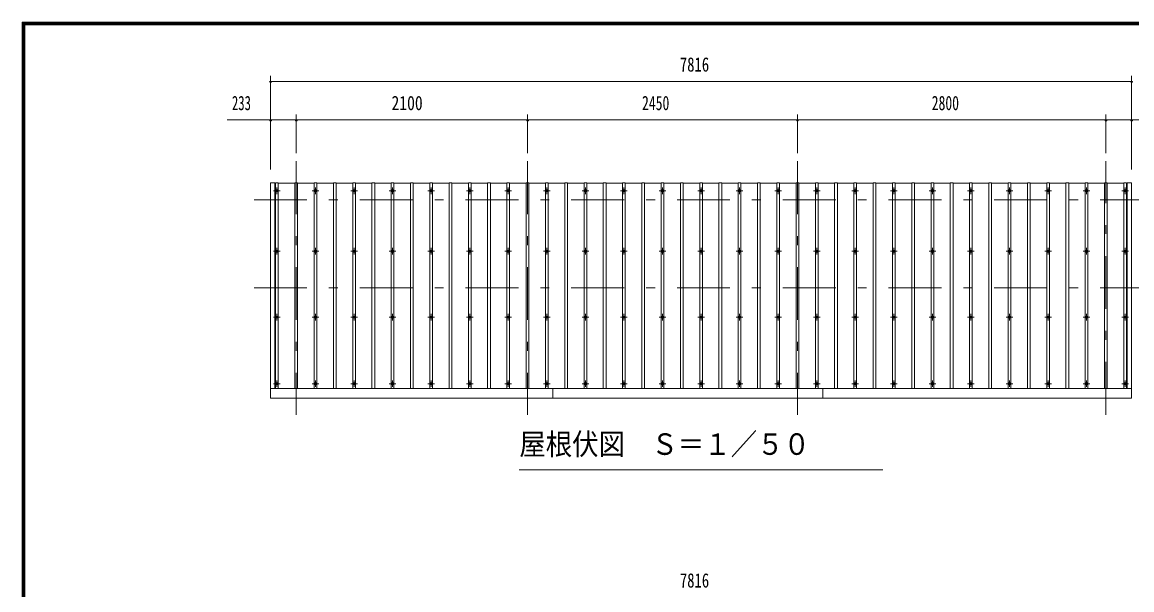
# Model space of a CAD drawing. Units: millimetres, scale not verified, with parts at other scales. Extents: x -23102 to 23102, y -10150 to 10150.
# Drawn here: x -5598 to 4475, y 4998 to 10150 of the extents above; entities that cross this region are included whole.
import ezdxf
from ezdxf.enums import TextEntityAlignment as Align

# ---------------------------------------------------------------- set-up
doc = ezdxf.new("R2010")
doc.units = ezdxf.units.MM
doc.header["$LTSCALE"] = 40
doc.linetypes.add('USER3', pattern=[24, 12, -5, 2, -5])
for name, color, linetype, lineweight in [('0-2_1-0BOLD', 7, 'Continuous', 18), ('0-3_1-2CENTER', 3, 'USER3', 18), ('0-4_1-4THIN', 4, 'Continuous', 18), ('0-5_1-5DIM', 3, 'Continuous', 18), ('0-C_F-F', 5, 'Continuous', 18)]:
    doc.layers.add(name, color=color, linetype=linetype, lineweight=lineweight)
doc.styles.add('ＭＳ ゴシック', font='')
doc.styles.get('ＭＳ ゴシック').set_extended_font_data('MS Gothic')

msp = doc.modelspace()

# ---------------------------------------------------------------- linework, layer by layer
at = {"layer": '0-2_1-0BOLD'}
for p, q in [((4472.55, 8692.67), (4432.54, 8692.67)), ((4432.54, 8692.67), (4432.54, 6824.16)), ((4472.55, 6737.67), (4472.55, 8692.67)), ((4472.55, 6824.16), (-3343.45, 6824.16)), ((-780.45, 6824.16), (-780.45, 6737.67)), ((1669.55, 6824.16), (1669.55, 6737.67)), ((-3343.45, 6737.67), (4472.55, 6737.67))]:
    msp.add_line(p, q, dxfattribs=at)
msp.add_lwpolyline([(-3303.45, 6824.16), (-3303.45, 8692.67), (-3343.45, 8692.67), (-3343.45, 6737.67)], dxfattribs=at)
for centre in [(-3285.45, 8620.29), (-2935.45, 8620.29), (-2935.45, 8620.29), (-2585.45, 8620.29), (-2235.45, 8620.29), (-1885.45, 8620.29), (-1535.45, 8620.29), (-1535.45, 8620.29), (-1185.45, 8620.29), (-835.45, 8620.29), (-485.45, 8620.29), (-135.45, 8620.29), (214.55, 8620.29), (564.55, 8620.29), (914.55, 8620.29), (914.55, 8620.29), (1264.55, 8620.29), (1614.55, 8620.29), (1964.55, 8620.29), (2314.55, 8620.29), (2664.55, 8620.29), (3014.55, 8620.29), (3364.55, 8620.29), (3714.55, 8620.29), (3714.55, 8620.29), (4064.55, 8620.29), (4414.55, 8620.29), (-3285.45, 8070.6), (-2935.45, 8070.6), (-2935.45, 8070.6), (-2585.45, 8070.6), (-2235.45, 8070.6), (-1885.45, 8070.6), (-1535.45, 8070.6), (-1535.45, 8070.6), (-1185.45, 8070.6), (-835.45, 8070.6), (-485.45, 8070.6), (-135.45, 8070.6), (214.55, 8070.6), (564.55, 8070.6), (914.55, 8070.6), (914.55, 8070.6), (1264.55, 8070.6), (1614.55, 8070.6), (1964.55, 8070.6), (2314.55, 8070.6), (2664.55, 8070.6), (3014.55, 8070.6), (3364.55, 8070.6), (3714.55, 8070.6), (3714.55, 8070.6), (4064.55, 8070.6), (4414.55, 8070.6), (-3285.45, 7472.81), (-2935.45, 7472.81), (-2935.45, 7472.81), (-2585.45, 7472.81), (-2235.45, 7472.81), (-1885.45, 7472.81), (-1535.45, 7472.81), (-1535.45, 7472.81), (-1185.45, 7472.81), (-835.45, 7472.81), (-485.45, 7472.81), (-135.45, 7472.81), (214.55, 7472.81), (564.55, 7472.81), (914.55, 7472.81), (914.55, 7472.81), (1264.55, 7472.81), (1614.55, 7472.81), (1964.55, 7472.81), (2314.55, 7472.81), (2664.55, 7472.81), (3014.55, 7472.81), (3364.55, 7472.81), (3714.55, 7472.81), (3714.55, 7472.81), (4064.55, 7472.81), (4414.55, 7472.81), (-3285.45, 6869.1), (-2935.45, 6869.1), (-2935.45, 6869.1), (-2585.45, 6869.1), (-2235.45, 6869.1), (-1885.45, 6869.1), (-1535.45, 6869.1), (-1535.45, 6869.1), (-1185.45, 6869.1), (-835.45, 6869.1), (-485.45, 6869.1), (-135.45, 6869.1), (214.55, 6869.1), (564.55, 6869.1), (914.55, 6869.1), (914.55, 6869.1), (1264.55, 6869.1), (1614.55, 6869.1), (1964.55, 6869.1), (2314.55, 6869.1), (2664.55, 6869.1), (3014.55, 6869.1), (3364.55, 6869.1), (3714.55, 6869.1), (3714.55, 6869.1), (4064.55, 6869.1), (4414.55, 6869.1)]:
    msp.add_circle(centre, 10, dxfattribs=at)
at = {"layer": '0-3_1-2CENTER'}
for p, q in [((-3110.45, 8887.68), (-3110.45, 6587.67)), ((-1010.45, 8887.68), (-1010.45, 6587.67)), ((1439.55, 8887.68), (1439.55, 6587.67)), ((4239.55, 6587.67), (4239.55, 8887.68)), ((4239.55, 6587.67), (4239.55, 8887.68)), ((-3315.44, 8620.29), (-3255.45, 8620.29)), ((-3285.45, 8650.28), (-3285.45, 8590.28)), ((-2965.44, 8620.29), (-2905.45, 8620.29)), ((-2935.45, 8590.28), (-2935.45, 8650.28)), ((-2935.45, 8650.28), (-2935.45, 8590.28)), ((-2555.45, 8620.29), (-2615.44, 8620.29)), ((-2585.45, 8590.28), (-2585.45, 8650.28)), ((-2265.44, 8620.29), (-2205.45, 8620.29)), ((-2235.45, 8650.28), (-2235.45, 8590.28)), ((-1915.44, 8620.29), (-1855.45, 8620.29)), ((-1885.45, 8650.28), (-1885.45, 8590.28)), ((-1565.44, 8620.29), (-1505.45, 8620.29)), ((-1535.45, 8590.28), (-1535.45, 8650.28)), ((-1535.45, 8650.28), (-1535.45, 8590.28)), ((-1215.44, 8620.29), (-1155.45, 8620.29)), ((-1185.45, 8650.28), (-1185.45, 8590.28)), ((-865.44, 8620.29), (-805.45, 8620.29)), ((-835.45, 8590.28), (-835.45, 8650.28)), ((-515.44, 8620.29), (-455.45, 8620.29)), ((-485.45, 8650.28), (-485.45, 8590.28)), ((-105.45, 8620.29), (-165.44, 8620.29)), ((-135.45, 8590.28), (-135.45, 8650.28)), ((184.56, 8620.29), (244.55, 8620.29)), ((214.55, 8650.28), (214.55, 8590.28)), ((534.56, 8620.29), (594.55, 8620.29)), ((564.55, 8650.28), (564.55, 8590.28)), ((884.56, 8620.29), (944.55, 8620.29)), ((914.55, 8590.28), (914.55, 8650.28)), ((914.55, 8650.28), (914.55, 8590.28)), ((1234.56, 8620.29), (1294.55, 8620.29)), ((1264.55, 8650.28), (1264.55, 8590.28)), ((1584.56, 8620.29), (1644.55, 8620.29)), ((1614.55, 8590.28), (1614.55, 8650.28)), ((1934.56, 8620.29), (1994.55, 8620.29)), ((1964.55, 8650.28), (1964.55, 8590.28)), ((2284.56, 8620.29), (2344.55, 8620.29)), ((2314.55, 8650.28), (2314.55, 8590.28)), ((2694.55, 8620.29), (2634.56, 8620.29)), ((2664.55, 8590.28), (2664.55, 8650.28)), ((2984.56, 8620.29), (3044.55, 8620.29)), ((3014.55, 8650.28), (3014.55, 8590.28)), ((3334.56, 8620.29), (3394.55, 8620.29)), ((3364.55, 8650.28), (3364.55, 8590.28)), ((3684.56, 8620.29), (3744.55, 8620.29)), ((3714.55, 8590.28), (3714.55, 8650.28)), ((3714.55, 8650.28), (3714.55, 8590.28)), ((4094.55, 8620.29), (4034.56, 8620.29)), ((4064.55, 8590.28), (4064.55, 8650.28)), ((4384.55, 8620.29), (4444.55, 8620.29)), ((4414.55, 8650.28), (4414.55, 8590.28)), ((-3493.44, 8537.67), (4622.55, 8537.67)), ((-3255.45, 8070.6), (-3315.44, 8070.6)), ((-3285.45, 8040.59), (-3285.45, 8100.59)), ((-2905.45, 8070.6), (-2965.44, 8070.6)), ((-2935.45, 8100.59), (-2935.45, 8040.59)), ((-2935.45, 8040.59), (-2935.45, 8100.59)), ((-2555.45, 8070.6), (-2615.44, 8070.6)), ((-2585.45, 8100.59), (-2585.45, 8040.59)), ((-2265.44, 8070.6), (-2205.45, 8070.6)), ((-2235.45, 8040.59), (-2235.45, 8100.59)), ((-1915.44, 8070.6), (-1855.45, 8070.6)), ((-1885.45, 8040.59), (-1885.45, 8100.59)), ((-1505.45, 8070.6), (-1565.44, 8070.6)), ((-1535.45, 8100.59), (-1535.45, 8040.59)), ((-1535.45, 8040.59), (-1535.45, 8100.59)), ((-1215.44, 8070.6), (-1155.45, 8070.6)), ((-1185.45, 8040.59), (-1185.45, 8100.59)), ((-805.45, 8070.6), (-865.44, 8070.6)), ((-835.45, 8100.59), (-835.45, 8040.59)), ((-455.45, 8070.6), (-515.44, 8070.6)), ((-485.45, 8040.59), (-485.45, 8100.59)), ((-105.45, 8070.6), (-165.44, 8070.6)), ((-135.45, 8100.59), (-135.45, 8040.59)), ((184.56, 8070.6), (244.55, 8070.6)), ((214.55, 8040.59), (214.55, 8100.59)), ((534.56, 8070.6), (594.55, 8070.6)), ((564.55, 8040.59), (564.55, 8100.59)), ((944.55, 8070.6), (884.56, 8070.6)), ((914.55, 8100.59), (914.55, 8040.59)), ((914.55, 8040.59), (914.55, 8100.59)), ((1234.56, 8070.6), (1294.55, 8070.6)), ((1264.55, 8040.59), (1264.55, 8100.59)), ((1644.55, 8070.6), (1584.56, 8070.6)), ((1614.55, 8100.59), (1614.55, 8040.59)), ((1934.56, 8070.6), (1994.55, 8070.6)), ((1964.55, 8040.59), (1964.55, 8100.59)), ((2284.56, 8070.6), (2344.55, 8070.6)), ((2314.55, 8040.59), (2314.55, 8100.59)), ((2694.55, 8070.6), (2634.56, 8070.6)), ((2664.55, 8100.59), (2664.55, 8040.59)), ((3044.55, 8070.6), (2984.56, 8070.6)), ((3014.55, 8040.59), (3014.55, 8100.59)), ((3394.55, 8070.6), (3334.56, 8070.6)), ((3364.55, 8040.59), (3364.55, 8100.59)), ((3744.55, 8070.6), (3684.56, 8070.6)), ((3714.55, 8100.59), (3714.55, 8040.59)), ((3714.55, 8040.59), (3714.55, 8100.59)), ((4034.56, 8070.6), (4094.55, 8070.6)), ((4064.55, 8100.59), (4064.55, 8040.59)), ((4444.55, 8070.6), (4384.55, 8070.6)), ((4414.55, 8040.59), (4414.55, 8100.59)), ((-3493.44, 7737.67), (4622.55, 7737.67)), ((-3255.45, 7472.81), (-3315.44, 7472.81)), ((-3285.45, 7442.8), (-3285.45, 7502.81)), ((-2905.45, 7472.81), (-2965.44, 7472.81)), ((-2935.45, 7502.81), (-2935.45, 7442.8)), ((-2935.45, 7442.8), (-2935.45, 7502.81)), ((-2555.45, 7472.81), (-2615.44, 7472.81)), ((-2585.45, 7502.81), (-2585.45, 7442.8)), ((-2265.44, 7472.81), (-2205.45, 7472.81)), ((-2235.45, 7442.8), (-2235.45, 7502.81)), ((-1915.44, 7472.81), (-1855.45, 7472.81)), ((-1885.45, 7442.8), (-1885.45, 7502.81)), ((-1505.45, 7472.81), (-1565.44, 7472.81)), ((-1535.45, 7502.81), (-1535.45, 7442.8)), ((-1535.45, 7442.8), (-1535.45, 7502.81)), ((-1215.44, 7472.81), (-1155.45, 7472.81)), ((-1185.45, 7442.8), (-1185.45, 7502.81)), ((-805.45, 7472.81), (-865.44, 7472.81)), ((-835.45, 7502.81), (-835.45, 7442.8)), ((-455.45, 7472.81), (-515.44, 7472.81)), ((-485.45, 7442.8), (-485.45, 7502.81)), ((-105.45, 7472.81), (-165.44, 7472.81)), ((-135.45, 7502.81), (-135.45, 7442.8)), ((184.56, 7472.81), (244.55, 7472.81)), ((214.55, 7442.8), (214.55, 7502.81)), ((534.56, 7472.81), (594.55, 7472.81)), ((564.55, 7442.8), (564.55, 7502.81)), ((944.55, 7472.81), (884.56, 7472.81)), ((914.55, 7502.81), (914.55, 7442.8)), ((914.55, 7442.8), (914.55, 7502.81)), ((1234.56, 7472.81), (1294.55, 7472.81)), ((1264.55, 7442.8), (1264.55, 7502.81)), ((1644.55, 7472.81), (1584.56, 7472.81)), ((1614.55, 7502.81), (1614.55, 7442.8)), ((1934.56, 7472.81), (1994.55, 7472.81)), ((1964.55, 7442.8), (1964.55, 7502.81)), ((2284.56, 7472.81), (2344.55, 7472.81)), ((2314.55, 7442.8), (2314.55, 7502.81)), ((2694.55, 7472.81), (2634.56, 7472.81)), ((2664.55, 7502.81), (2664.55, 7442.8)), ((3044.55, 7472.81), (2984.56, 7472.81)), ((3014.55, 7442.8), (3014.55, 7502.81)), ((3394.55, 7472.81), (3334.56, 7472.81)), ((3364.55, 7442.8), (3364.55, 7502.81)), ((3744.55, 7472.81), (3684.56, 7472.81)), ((3714.55, 7502.81), (3714.55, 7442.8)), ((3714.55, 7442.8), (3714.55, 7502.81)), ((4094.55, 7472.81), (4034.56, 7472.81)), ((4064.55, 7502.81), (4064.55, 7442.8)), ((4444.55, 7472.81), (4384.55, 7472.81)), ((4414.55, 7502.81), (4414.55, 7442.8)), ((-3255.45, 6869.1), (-3315.44, 6869.1)), ((-3285.45, 6899.1), (-3285.45, 6839.1)), ((-2965.44, 6869.1), (-2905.45, 6869.1)), ((-2935.45, 6899.1), (-2935.45, 6839.1)), ((-2935.45, 6839.1), (-2935.45, 6899.1)), ((-2615.44, 6869.1), (-2555.45, 6869.1)), ((-2585.45, 6899.1), (-2585.45, 6839.1)), ((-2265.44, 6869.1), (-2205.45, 6869.1)), ((-2235.45, 6839.1), (-2235.45, 6899.1)), ((-1915.44, 6869.1), (-1855.45, 6869.1)), ((-1885.45, 6839.1), (-1885.45, 6899.1)), ((-1565.44, 6869.1), (-1505.45, 6869.1)), ((-1535.45, 6899.1), (-1535.45, 6839.1)), ((-1535.45, 6839.1), (-1535.45, 6899.1)), ((-1215.44, 6869.1), (-1155.45, 6869.1)), ((-1185.45, 6839.1), (-1185.45, 6899.1)), ((-865.44, 6869.1), (-805.45, 6869.1)), ((-835.45, 6899.1), (-835.45, 6839.1)), ((-515.44, 6869.1), (-455.45, 6869.1)), ((-485.45, 6839.1), (-485.45, 6899.1)), ((-165.44, 6869.1), (-105.45, 6869.1)), ((-135.45, 6899.1), (-135.45, 6839.1)), ((184.56, 6869.1), (244.55, 6869.1)), ((214.55, 6839.1), (214.55, 6899.1)), ((534.56, 6869.1), (594.55, 6869.1)), ((564.55, 6839.1), (564.55, 6899.1)), ((884.56, 6869.1), (944.55, 6869.1)), ((914.55, 6899.1), (914.55, 6839.1)), ((914.55, 6839.1), (914.55, 6899.1)), ((1234.56, 6869.1), (1294.55, 6869.1)), ((1264.55, 6839.1), (1264.55, 6899.1)), ((1584.56, 6869.1), (1644.55, 6869.1)), ((1614.55, 6899.1), (1614.55, 6839.1)), ((1934.56, 6869.1), (1994.55, 6869.1)), ((1964.55, 6839.1), (1964.55, 6899.1)), ((2284.56, 6869.1), (2344.55, 6869.1)), ((2314.55, 6839.1), (2314.55, 6899.1)), ((2634.56, 6869.1), (2694.55, 6869.1)), ((2664.55, 6899.1), (2664.55, 6839.1)), ((2984.56, 6869.1), (3044.55, 6869.1)), ((3014.55, 6839.1), (3014.55, 6899.1)), ((3334.56, 6869.1), (3394.55, 6869.1)), ((3364.55, 6839.1), (3364.55, 6899.1)), ((3684.56, 6869.1), (3744.55, 6869.1)), ((3714.55, 6899.1), (3714.55, 6839.1)), ((3714.55, 6839.1), (3714.55, 6899.1)), ((4034.56, 6869.1), (4094.55, 6869.1)), ((4064.55, 6899.1), (4064.55, 6839.1)), ((4444.55, 6869.1), (4384.55, 6869.1)), ((4414.55, 6839.1), (4414.55, 6899.1))]:
    msp.add_line(p, q, dxfattribs=at)
at = {"layer": '0-4_1-4THIN'}
for p, q in [((-3297.95, 8688.43), (-3303.45, 8688.43)), ((-3272.95, 8688.43), (-3122.95, 8688.43)), ((-3122.95, 8692.67), (-3122.95, 6824.16)), ((-3097.95, 6824.16), (-3097.95, 8692.67)), ((-3097.95, 6824.16), (-3097.95, 8692.67)), ((-3097.95, 8688.43), (-2947.95, 8688.43)), ((-2947.95, 8692.67), (-2947.95, 6824.16)), ((-2922.95, 6824.16), (-2922.95, 8692.67)), ((-2922.95, 6824.16), (-2922.95, 8692.67)), ((-2922.94, 8688.43), (-2772.95, 8688.43)), ((-2747.95, 8688.43), (-2597.95, 8688.43)), ((-2572.94, 8688.43), (-2422.95, 8688.43)), ((-2397.95, 8688.43), (-2247.95, 8688.43)), ((-2222.94, 8688.43), (-2072.95, 8688.43)), ((-2047.95, 8688.43), (-1897.95, 8688.43)), ((-1872.94, 8688.43), (-1722.95, 8688.43)), ((-1722.95, 8692.67), (-1722.95, 6824.16)), ((-1722.95, 8692.67), (-1722.95, 6824.16)), ((-1697.95, 6824.16), (-1697.95, 8692.67)), ((-1697.95, 8688.43), (-1547.95, 8688.43)), ((-1547.95, 8692.67), (-1547.95, 6824.16)), ((-1547.95, 8692.67), (-1547.95, 6824.16)), ((-1522.95, 6824.16), (-1522.95, 8692.67)), ((-1522.94, 8688.43), (-1372.95, 8688.43)), ((-1347.95, 8688.43), (-1197.95, 8688.43)), ((-1172.94, 8688.43), (-1022.95, 8688.43)), ((-997.95, 8688.43), (-847.95, 8688.43)), ((-822.95, 8688.43), (-672.95, 8688.43)), ((-672.95, 8692.67), (-672.95, 6824.16)), ((-647.95, 6824.16), (-647.95, 8692.67)), ((-647.95, 8688.43), (-497.95, 8688.43)), ((-647.94, 6824.16), (-647.94, 8692.67)), ((-472.94, 8688.43), (-322.95, 8688.43)), ((-297.95, 8688.43), (-147.95, 8688.43)), ((-122.94, 8688.43), (27.05, 8688.43)), ((52.05, 8688.43), (202.05, 8688.43)), ((227.06, 8688.43), (377.05, 8688.43)), ((402.05, 8688.43), (552.05, 8688.43)), ((577.06, 8688.43), (727.05, 8688.43)), ((727.05, 8692.67), (727.05, 6824.16)), ((727.05, 8692.67), (727.05, 6824.16)), ((752.05, 6824.16), (752.05, 8692.67)), ((752.05, 8688.43), (902.05, 8688.43)), ((902.05, 8692.67), (902.05, 6824.16)), ((902.05, 8692.67), (902.05, 6824.16)), ((927.05, 6824.16), (927.05, 8692.67)), ((927.06, 8688.43), (1077.05, 8688.43)), ((1102.05, 8688.43), (1252.05, 8688.43)), ((1277.06, 8688.43), (1427.05, 8688.43)), ((1452.05, 8688.43), (1602.05, 8688.43)), ((1627.06, 8688.43), (1777.05, 8688.43)), ((1802.06, 8688.43), (1952.05, 8688.43)), ((1977.06, 8688.43), (2127.05, 8688.43)), ((2152.06, 8688.43), (2302.05, 8688.43)), ((2327.06, 8688.43), (2477.05, 8688.43)), ((2502.06, 8688.43), (2652.05, 8688.43)), ((2677.06, 8688.43), (2827.05, 8688.43)), ((2852.06, 8688.43), (3002.05, 8688.43)), ((3027.06, 8688.43), (3177.05, 8688.43)), ((3202.06, 8688.43), (3352.05, 8688.43)), ((3377.06, 8688.43), (3527.05, 8688.43)), ((3527.05, 8692.67), (3527.05, 6824.16)), ((3552.05, 6824.16), (3552.05, 8692.67)), ((3552.05, 8688.43), (3702.05, 8688.43)), ((3552.06, 6824.16), (3552.06, 8692.67)), ((3702.05, 8692.67), (3702.05, 6824.16)), ((3727.05, 6824.16), (3727.05, 8692.67)), ((3727.05, 6824.16), (3727.05, 8692.67)), ((3727.06, 8688.43), (3877.05, 8688.43)), ((3902.05, 8688.43), (4052.05, 8688.43)), ((4052.05, 8692.67), (4052.05, 6824.16)), ((4077.05, 8692.67), (4052.05, 8692.67)), ((4077.05, 6824.16), (4077.05, 8692.67)), ((4077.05, 8688.43), (4227.05, 8688.43)), ((4227.05, 8692.67), (4227.05, 6824.16)), ((4252.06, 8692.67), (4227.05, 8692.67)), ((4227.05, 8692.67), (4227.05, 6824.16)), ((4252.05, 6824.16), (4252.05, 8692.67)), ((4252.05, 8688.43), (4402.05, 8688.43)), ((4252.06, 6824.16), (4252.06, 8692.67)), ((4402.05, 8692.67), (4402.05, 6824.16)), ((4427.05, 8692.67), (4402.05, 8692.67)), ((4427.05, 6824.16), (4427.05, 8692.67)), ((4427.05, 8688.43), (4432.54, 8688.43))]:
    msp.add_line(p, q, dxfattribs=at)
for points in [[(-3272.95, 6824.16), (-3272.95, 8692.67), (-3297.95, 8692.67), (-3297.95, 6824.16)], [(-3097.95, 8692.67), (-3122.95, 8692.67), (-3122.95, 6824.16)], [(-2922.95, 8692.67), (-2947.95, 8692.67), (-2947.95, 6824.16)], [(-2747.95, 6824.16), (-2747.95, 8692.67), (-2772.95, 8692.67), (-2772.95, 6824.16)], [(-2572.95, 6824.16), (-2572.95, 8692.67), (-2597.95, 8692.67), (-2597.95, 6824.16)], [(-2397.95, 6824.16), (-2397.95, 8692.67), (-2422.95, 8692.67), (-2422.95, 6824.16)], [(-2222.95, 6824.16), (-2222.95, 8692.67), (-2247.95, 8692.67), (-2247.95, 6824.16)], [(-2047.95, 6824.16), (-2047.95, 8692.67), (-2072.95, 8692.67), (-2072.95, 6824.16)], [(-1872.95, 6824.16), (-1872.95, 8692.67), (-1897.95, 8692.67), (-1897.95, 6824.16)], [(-1697.95, 6824.16), (-1697.95, 8692.67), (-1722.95, 8692.67)], [(-1522.95, 6824.16), (-1522.95, 8692.67), (-1547.95, 8692.67)], [(-1347.95, 6824.16), (-1347.95, 8692.67), (-1372.95, 8692.67), (-1372.95, 6824.16)], [(-1172.95, 6824.16), (-1172.95, 8692.67), (-1197.95, 8692.67), (-1197.95, 6824.16)], [(-997.95, 6824.16), (-997.95, 8692.67), (-1022.95, 8692.67), (-1022.95, 6824.16)], [(-822.95, 6824.16), (-822.95, 8692.67), (-847.95, 8692.67), (-847.95, 6824.16)], [(-647.94, 8692.67), (-672.95, 8692.67), (-672.95, 6824.16)], [(-472.95, 6824.16), (-472.95, 8692.67), (-497.95, 8692.67), (-497.95, 6824.16)], [(-297.95, 6824.16), (-297.95, 8692.67), (-322.95, 8692.67), (-322.95, 6824.16)], [(-122.95, 6824.16), (-122.95, 8692.67), (-147.95, 8692.67), (-147.95, 6824.16)], [(52.05, 6824.16), (52.05, 8692.67), (27.05, 8692.67), (27.05, 6824.16)], [(227.05, 6824.16), (227.05, 8692.67), (202.05, 8692.67), (202.05, 6824.16)], [(402.05, 6824.16), (402.05, 8692.67), (377.05, 8692.67), (377.05, 6824.16)], [(577.05, 6824.16), (577.05, 8692.67), (552.05, 8692.67), (552.05, 6824.16)], [(752.05, 6824.16), (752.05, 8692.67), (727.05, 8692.67)], [(927.05, 6824.16), (927.05, 8692.67), (902.05, 8692.67)], [(1102.05, 6824.16), (1102.05, 8692.67), (1077.05, 8692.67), (1077.05, 6824.16)], [(1277.05, 6824.16), (1277.05, 8692.67), (1252.05, 8692.67), (1252.05, 6824.16)], [(1452.05, 6824.16), (1452.05, 8692.67), (1427.05, 8692.67), (1427.05, 6824.16)], [(1627.05, 6824.16), (1627.05, 8692.67), (1602.05, 8692.67), (1602.05, 6824.16)], [(1802.06, 6824.16), (1802.06, 8692.67), (1777.05, 8692.67), (1777.05, 6824.16)], [(1977.05, 6824.16), (1977.05, 8692.67), (1952.05, 8692.67), (1952.05, 6824.16)], [(2152.06, 6824.16), (2152.06, 8692.67), (2127.05, 8692.67), (2127.05, 6824.16)], [(2327.05, 6824.16), (2327.05, 8692.67), (2302.05, 8692.67), (2302.05, 6824.16)], [(2502.06, 6824.16), (2502.06, 8692.67), (2477.05, 8692.67), (2477.05, 6824.16)], [(2677.05, 6824.16), (2677.05, 8692.67), (2652.05, 8692.67), (2652.05, 6824.16)], [(2852.06, 6824.16), (2852.06, 8692.67), (2827.05, 8692.67), (2827.05, 6824.16)], [(3027.05, 6824.16), (3027.05, 8692.67), (3002.05, 8692.67), (3002.05, 6824.16)], [(3202.06, 6824.16), (3202.06, 8692.67), (3177.05, 8692.67), (3177.05, 6824.16)], [(3377.05, 6824.16), (3377.05, 8692.67), (3352.05, 8692.67), (3352.05, 6824.16)], [(3552.06, 8692.67), (3527.05, 8692.67), (3527.05, 6824.16)], [(3727.05, 8692.67), (3702.05, 8692.67), (3702.05, 6824.16)], [(3902.06, 6824.16), (3902.06, 8692.67), (3877.05, 8692.67), (3877.05, 6824.16)]]:
    msp.add_lwpolyline(points, dxfattribs=at)
at = {"layer": '0-5_1-5DIM'}
for p, q in [((-3333.45, 9612.48), (-3353.45, 9612.48)), ((-3343.44, 9662.48), (-3343.44, 8812.48)), ((4482.55, 9612.48), (4462.55, 9612.48)), ((4472.55, 8812.48), (4472.55, 9662.48)), ((-3110.45, 9312.48), (-3110.45, 8962.48)), ((-1010.45, 8962.48), (-1010.45, 9312.48)), ((1439.55, 8962.48), (1439.55, 9312.48)), ((4239.55, 8962.48), (4239.55, 9312.48)), ((4865.05, 9262.48), (-3735.94, 9262.48)), ((-3333.45, 9262.48), (-3353.45, 9262.48)), ((-3100.45, 9262.48), (-3120.45, 9262.48)), ((-3110.45, 9262.48), (-1010.45, 9262.48)), ((-1000.45, 9262.48), (-1020.45, 9262.48)), ((-1010.45, 9262.48), (1439.55, 9262.48)), ((1449.55, 9262.48), (1429.55, 9262.48)), ((1439.55, 9262.48), (4239.55, 9262.48)), ((4249.55, 9262.48), (4229.55, 9262.48)), ((4482.55, 9262.48), (4462.55, 9262.48)), ((-1085.44, 6087.67), (2214.56, 6087.67))]:
    msp.add_line(p, q, dxfattribs=at)
msp.add_lwpolyline([(4472.55, 9612.48), (-3343.44, 9612.48), (4472.55, 9612.48)], dxfattribs=at)
for centre in [(-3343.45, 9612.48), (4472.55, 9612.48), (-3343.45, 9262.48), (-3110.45, 9262.48), (-1010.45, 9262.48), (1439.55, 9262.48), (4239.55, 9262.48), (4472.55, 9262.48)]:
    msp.add_arc(centre, 10, 180, 0, dxfattribs=at)
at = {"layer": '0-C_F-F'}
for points in [[(-5598.13, 10150), (-5598.13, -9950), (23101.87, -9950), (23101.87, 10150)], [(-5595.63, 10147.5), (23099.37, 10147.5), (23099.37, -9947.5), (-5595.63, -9947.5)], [(-5593.13, 10145), (-5593.13, -9945), (23096.87, -9945), (23096.87, 10145)], [(-5590.63, 10142.5), (23094.37, 10142.5), (23094.37, -9942.5), (-5590.63, -9942.5)], [(-5588.13, 10140), (23091.87, 10140), (23091.87, -9940), (-5588.13, -9940)], [(-5585.63, 10137.5), (23089.37, 10137.5), (23089.37, -9937.5), (-5585.63, -9937.5)], [(-5583.13, 10135), (23086.87, 10135), (23086.87, -9935), (-5583.13, -9935)], [(-5580.63, 10132.5), (-5580.63, -9932.5), (23084.37, -9932.5), (23084.37, 10132.5)], [(-5578.13, 10130), (-5578.13, -9930), (23081.87, -9930), (23081.87, 10130)], [(-5575.63, 10127.5), (-5575.63, -9927.5), (23079.37, -9927.5), (23079.37, 10127.5)], [(-5573.13, 10125), (23076.87, 10125), (23076.87, -9925), (-5573.13, -9925)]]:
    msp.add_lwpolyline(points, close=True, dxfattribs=at)

# ---------------------------------------------------------------- texts
at = {"layer": '0-5_1-5DIM', "color": 7, "style": 'ＭＳ ゴシック'}
for s, height, width, p in [('7816', 130.2, 0.75, (372.33, 9662.48)), ('233', 130.2, 0.65, (-3694.12, 9312.48)), ('2100', 130.2, 0.8, (-2245.83, 9312.48)), ('2450', 130.2, 0.7, (28.55, 9312.48)), ('2800', 130.2, 0.7, (2658.28, 9312.48)), ('屋根伏図\u3000Ｓ＝１／５０', 195.4, 0.9, (-1085.44, 6164.32)), ('7816', 130.2, 0.75, (372.33, 4979.68))]:
    msp.add_text(s, height=height, dxfattribs=dict(at, width=width)).set_placement(p, align=Align.BOTTOM_LEFT)

doc.saveas('drawing.dxf')
